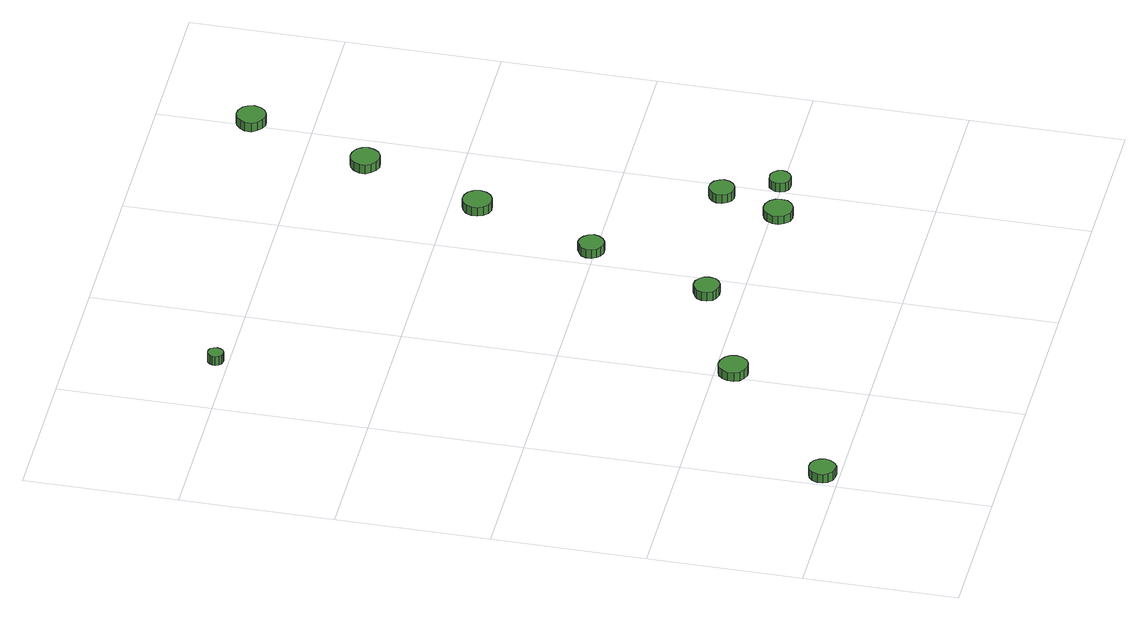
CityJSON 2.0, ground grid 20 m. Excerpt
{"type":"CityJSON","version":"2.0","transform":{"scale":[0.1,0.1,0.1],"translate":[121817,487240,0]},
"CityObjects":{
"tree1":{"type":"SolitaryVegetationObject","attributes":{"function":"something"},"geometry":[{"type":"MultiSurface","lod":"1","boundaries":[[[0,1,2,3,4,5,6,7,8,9,10,11,12,13,14]],[[15,16,17,18,19,20,21,22,23,24,25,26,27,28,29]],[[0,29,28,1]],[[1,28,27,2]],[[2,27,26,3]],[[3,26,25,4]],[[4,25,24,5]],[[5,24,23,6]],[[6,23,22,7]],[[7,22,21,8]],[[8,21,20,9]],[[9,20,19,10]],[[10,19,18,11]],[[11,18,17,12]],[[12,17,16,13]],[[13,16,15,14]],[[14,15,29,0]]]}]},
"tree2":{"type":"SolitaryVegetationObject","attributes":{"function":"something"},"geometry":[{"type":"MultiSurface","lod":"1","boundaries":[[[30,31,32,33,34,35,36,37,38,39,40,41,42,43,44]],[[45,46,47,48,49,50,51,52,53,54,55,56,57,58,59]],[[30,59,58,31]],[[31,58,57,32]],[[32,57,56,33]],[[33,56,55,34]],[[34,55,54,35]],[[35,54,53,36]],[[36,53,52,37]],[[37,52,51,38]],[[38,51,50,39]],[[39,50,49,40]],[[40,49,48,41]],[[41,48,47,42]],[[42,47,46,43]],[[43,46,45,44]],[[44,45,59,30]]]}]},
"tree3":{"type":"SolitaryVegetationObject","attributes":{"function":"something"},"geometry":[{"type":"MultiSurface","lod":"1","boundaries":[[[60,61,62,63,64,65,66,67,68,69,70,71,72,73,74]],[[75,76,77,78,79,80,81,82,83,84,85,86,87,88,89]],[[60,89,88,61]],[[61,88,87,62]],[[62,87,86,63]],[[63,86,85,64]],[[64,85,84,65]],[[65,84,83,66]],[[66,83,82,67]],[[67,82,81,68]],[[68,81,80,69]],[[69,80,79,70]],[[70,79,78,71]],[[71,78,77,72]],[[72,77,76,73]],[[73,76,75,74]],[[74,75,89,60]]]}]},
"tree4":{"type":"SolitaryVegetationObject","attributes":{"function":"something"},"geometry":[{"type":"MultiSurface","lod":"1","boundaries":[[[90,91,92,93,94,95,96,97,98,99,100,101,102,103,104]],[[105,106,107,108,109,110,111,112,113,114,115,116,117,118,119]],[[90,119,118,91]],[[91,118,117,92]],[[92,117,116,93]],[[93,116,115,94]],[[94,115,114,95]],[[95,114,113,96]],[[96,113,112,97]],[[97,112,111,98]],[[98,111,110,99]],[[99,110,109,100]],[[100,109,108,101]],[[101,108,107,102]],[[102,107,106,103]],[[103,106,105,104]],[[104,105,119,90]]]}]},
"tree5":{"type":"SolitaryVegetationObject","attributes":{"function":"something"},"geometry":[{"type":"MultiSurface","lod":"1","boundaries":[[[120,121,122,123,124,125,126,127,128,129,130,131,132,133,134]],[[135,136,137,138,139,140,141,142,143,144,145,146,147,148,149]],[[120,149,148,121]],[[121,148,147,122]],[[122,147,146,123]],[[123,146,145,124]],[[124,145,144,125]],[[125,144,143,126]],[[126,143,142,127]],[[127,142,141,128]],[[128,141,140,129]],[[129,140,139,130]],[[130,139,138,131]],[[131,138,137,132]],[[132,137,136,133]],[[133,136,135,134]],[[134,135,149,120]]]}]},
"tree6":{"type":"SolitaryVegetationObject","attributes":{"function":"something"},"geometry":[{"type":"MultiSurface","lod":"1","boundaries":[[[150,151,152,153,154,155,156,157,158,159,160,161,162,163,164]],[[165,166,167,168,169,170,171,172,173,174,175,176,177,178,179]],[[150,179,178,151]],[[151,178,177,152]],[[152,177,176,153]],[[153,176,175,154]],[[154,175,174,155]],[[155,174,173,156]],[[156,173,172,157]],[[157,172,171,158]],[[158,171,170,159]],[[159,170,169,160]],[[160,169,168,161]],[[161,168,167,162]],[[162,167,166,163]],[[163,166,165,164]],[[164,165,179,150]]]}]},
"tree7":{"type":"SolitaryVegetationObject","attributes":{"function":"something"},"geometry":[{"type":"MultiSurface","lod":"1","boundaries":[[[180,181,182,183,184,185,186,187,188,189,190,191,192,193,194]],[[195,196,197,198,199,200,201,202,203,204,205,206,207,208,209]],[[180,209,208,181]],[[181,208,207,182]],[[182,207,206,183]],[[183,206,205,184]],[[184,205,204,185]],[[185,204,203,186]],[[186,203,202,187]],[[187,202,201,188]],[[188,201,200,189]],[[189,200,199,190]],[[190,199,198,191]],[[191,198,197,192]],[[192,197,196,193]],[[193,196,195,194]],[[194,195,209,180]]]}]},
"tree8":{"type":"SolitaryVegetationObject","attributes":{"function":"something"},"geometry":[{"type":"MultiSurface","lod":"1","boundaries":[[[210,211,212,213,214,215,216,217,218,219,220,221,222,223,224]],[[225,226,227,228,229,230,231,232,233,234,235,236,237,238,239]],[[210,239,238,211]],[[211,238,237,212]],[[212,237,236,213]],[[213,236,235,214]],[[214,235,234,215]],[[215,234,233,216]],[[216,233,232,217]],[[217,232,231,218]],[[218,231,230,219]],[[219,230,229,220]],[[220,229,228,221]],[[221,228,227,222]],[[222,227,226,223]],[[223,226,225,224]],[[224,225,239,210]]]}]},
"tree9":{"type":"SolitaryVegetationObject","attributes":{"function":"something"},"geometry":[{"type":"MultiSurface","lod":"1","boundaries":[[[240,241,242,243,244,245,246,247,248,249,250,251,252,253,254]],[[255,256,257,258,259,260,261,262,263,264,265,266,267,268,269]],[[240,269,268,241]],[[241,268,267,242]],[[242,267,266,243]],[[243,266,265,244]],[[244,265,264,245]],[[245,264,263,246]],[[246,263,262,247]],[[247,262,261,248]],[[248,261,260,249]],[[249,260,259,250]],[[250,259,258,251]],[[251,258,257,252]],[[252,257,256,253]],[[253,256,255,254]],[[254,255,269,240]]]}]},
"tree10":{"type":"SolitaryVegetationObject","attributes":{"function":"something"},"geometry":[{"type":"MultiSurface","lod":"1","boundaries":[[[270,271,272,273,274,275,276,277,278,279,280,281,282,283,284]],[[285,286,287,288,289,290,291,292,293,294,295,296,297,298,299]],[[270,299,298,271]],[[271,298,297,272]],[[272,297,296,273]],[[273,296,295,274]],[[274,295,294,275]],[[275,294,293,276]],[[276,293,292,277]],[[277,292,291,278]],[[278,291,290,279]],[[279,290,289,280]],[[280,289,288,281]],[[281,288,287,282]],[[282,287,286,283]],[[283,286,285,284]],[[284,285,299,270]]]}]},
"tree11":{"type":"SolitaryVegetationObject","attributes":{"function":"something"},"geometry":[{"type":"MultiSurface","lod":"1","boundaries":[[[300,301,302,303,304,305,306,307,308,309,310,311,312,313,314]],[[315,316,317,318,319,320,321,322,323,324,325,326,327,328,329]],[[300,329,328,301]],[[301,328,327,302]],[[302,327,326,303]],[[303,326,325,304]],[[304,325,324,305]],[[305,324,323,306]],[[306,323,322,307]],[[307,322,321,308]],[[308,321,320,309]],[[309,320,319,310]],[[310,319,318,311]],[[311,318,317,312]],[[312,317,316,313]],[[313,316,315,314]],[[314,315,329,300]]]}]}
},
"vertices":[
[39,22,14],[37,29,14],[33,35,14],[27,38,14],[20,39,14],[13,37,14],[8,32,14],[5,25,14],[5,18,14],[8,12,14],[13,7,14],[20,5,14],[27,5,14],[33,9,14],[37,15,14],[37,15,1],[33,9,1],[27,5,1],[20,5,1],[13,7,1],[8,12,1],[5,18,1],[5,25,1],[8,32,1],[13,37,1],[20,39,1],[27,38,1],[33,35,1],[37,29,1],[39,22,1],
[223,175,20],[222,183,20],[217,189,20],[210,193,20],[202,194,20],[195,192,20],[189,186,20],[186,179,20],[186,171,20],[189,164,20],[195,159,20],[202,156,20],[210,157,20],[217,161,20],[222,168,20],[222,168,7],[217,161,7],[210,157,7],[202,156,7],[195,159,7],[189,164,7],[186,171,7],[186,179,7],[189,186,7],[195,192,7],[202,194,7],[210,193,7],[217,189,7],[222,183,7],[223,175,7],
[105,816,19],[104,820,19],[102,824,19],[98,826,19],[94,826,19],[90,825,19],[87,822,19],[85,818,19],[85,814,19],[87,810,19],[90,807,19],[94,806,19],[98,806,19],[102,808,19],[104,812,19],[104,812,6],[102,808,6],[98,806,6],[94,806,6],[90,807,6],[87,810,6],[85,814,6],[85,818,6],[87,822,6],[90,825,6],[94,826,6],[98,826,6],[102,824,6],[104,820,6],[105,816,6],
[380,243,20],[379,250,20],[375,255,20],[369,259,20],[362,260,20],[355,257,20],[350,253,20],[347,247,20],[347,240,20],[350,233,20],[355,229,20],[362,227,20],[369,227,20],[375,231,20],[379,236,20],[379,236,7],[375,231,7],[369,227,7],[362,227,7],[355,229,7],[350,233,7],[347,240,7],[347,247,7],[350,253,7],[355,257,7],[362,260,7],[369,259,7],[375,255,7],[379,250,7],[380,243,7],
[440,404,19],[438,411,19],[434,416,19],[428,420,19],[421,421,19],[415,418,19],[410,414,19],[407,408,19],[407,401,19],[410,394,19],[415,390,19],[421,388,19],[428,388,19],[434,392,19],[438,397,19],[438,397,6],[434,392,6],[428,388,6],[421,388,6],[415,390,6],[410,394,6],[407,401,6],[407,408,6],[410,414,6],[415,418,6],[421,421,6],[428,420,6],[434,416,6],[438,411,6],[440,404,6],
[563,190,19],[562,197,19],[557,204,19],[550,208,19],[542,209,19],[535,206,19],[529,201,19],[526,194,19],[526,186,19],[529,179,19],[535,173,19],[542,171,19],[550,172,19],[557,176,19],[562,182,19],[562,182,7],[557,176,7],[550,172,7],[542,171,7],[535,173,7],[529,179,7],[526,186,7],[526,194,7],[529,201,7],[535,206,7],[542,209,7],[550,208,7],[557,204,7],[562,197,7],[563,190,7],
[501,563,20],[499,571,20],[495,577,20],[488,581,20],[480,582,20],[473,579,20],[467,574,20],[464,567,20],[464,559,20],[467,552,20],[473,546,20],[480,544,20],[488,545,20],[495,549,20],[499,555,20],[499,555,7],[495,549,7],[488,545,7],[480,544,7],[473,546,7],[467,552,7],[464,559,7],[464,567,7],[467,574,7],[473,579,7],[480,582,7],[488,581,7],[495,577,7],[499,571,7],[501,563,7],
[589,269,19],[587,275,19],[583,281,19],[577,284,19],[570,285,19],[564,283,19],[559,278,19],[556,272,19],[556,265,19],[559,259,19],[564,254,19],[570,252,19],[577,253,19],[583,256,19],[587,262,19],[587,262,6],[583,256,6],[577,253,6],[570,252,6],[564,254,6],[559,259,6],[556,265,6],[556,272,6],[559,278,6],[564,283,6],[570,285,6],[577,284,6],[583,281,6],[587,275,6],[589,269,6],
[623,201,19],[622,207,19],[618,212,19],[613,215,19],[608,215,19],[602,214,19],[598,210,19],[595,204,19],[595,199,19],[598,193,19],[602,189,19],[608,188,19],[613,188,19],[618,191,19],[622,196,19],[622,196,6],[618,191,6],[613,188,6],[608,188,6],[602,189,6],[598,193,6],[595,199,6],[595,204,6],[598,210,6],[602,214,6],[608,215,6],[613,215,6],[618,212,6],[622,207,6],[623,201,6],
[560,719,21],[558,727,21],[554,733,21],[547,737,21],[539,738,21],[532,736,21],[526,731,21],[522,723,21],[522,715,21],[526,708,21],[532,703,21],[539,700,21],[547,701,21],[554,705,21],[558,712,21],[558,712,8],[554,705,8],[547,701,8],[539,700,8],[532,703,8],[526,708,8],[522,715,8],[522,723,8],[526,731,8],[532,736,8],[539,738,8],[547,737,8],[554,733,8],[558,727,8],[560,719,8],
[619,878,20],[617,886,20],[613,892,20],[606,896,20],[598,897,20],[591,895,20],[585,889,20],[581,882,20],[581,874,20],[585,867,20],[591,862,20],[598,859,20],[606,860,20],[613,864,20],[617,870,20],[617,870,7],[613,864,7],[606,860,7],[598,859,7],[591,862,7],[585,867,7],[581,874,7],[581,882,7],[585,889,7],[591,895,7],[598,897,7],[606,896,7],[613,892,7],[617,886,7],[619,878,7]
]}
